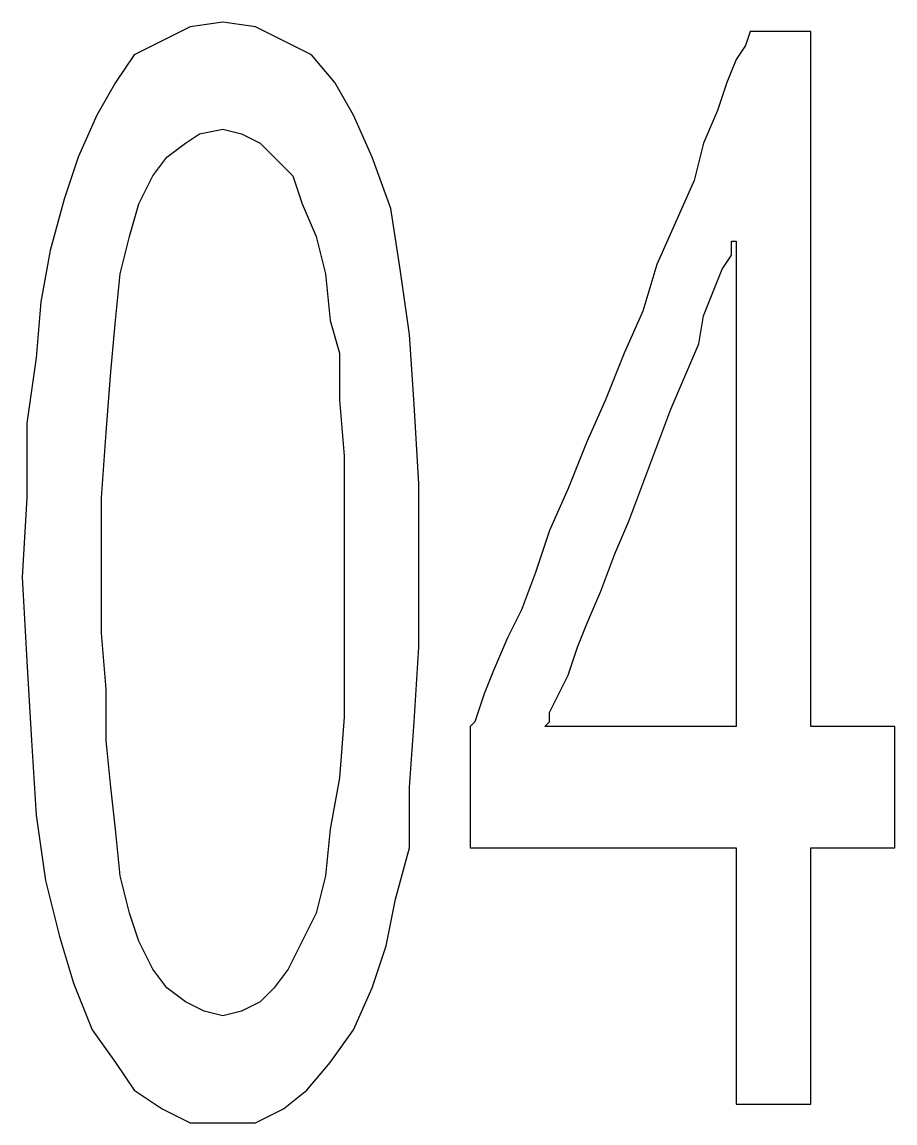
# Model space of a CAD drawing. Header units: centimetres. Extents: x -21.3 to 5.3, y 0.3 to 10.2.
# Drawn here: x -3.944 to -3.469, y 3.786 to 4.386 of the extents above; entities that cross this region are included whole.
import ezdxf

# ---------------------------------------------------------------- set-up
doc = ezdxf.new("R2010")
doc.units = ezdxf.units.CM
doc.header["$MEASUREMENT"] = 0
doc.layers.add('Layer 1', color=7, linetype='Continuous')

msp = doc.modelspace()

# ---------------------------------------------------------------- linework, layer by layer
at = {"layer": 'Layer 1', "color": 1}
for points, knots in [([(-3.83486, 4.38577), (-3.83486, 4.38577), (-3.81708, 4.38323), (-3.81708, 4.38323), (-3.81708, 4.38323), (-3.81708, 4.38323), (-3.80184, 4.37561), (-3.80184, 4.37561), (-3.80184, 4.37561), (-3.80184, 4.37561), (-3.7866, 4.36799), (-3.7866, 4.36799), (-3.7866, 4.36799), (-3.7866, 4.36799), (-3.7739, 4.35275), (-3.7739, 4.35275), (-3.7739, 4.35275), (-3.7739, 4.35275), (-3.76374, 4.33497), (-3.76374, 4.33497), (-3.76374, 4.33497), (-3.76374, 4.33497), (-3.75358, 4.31211), (-3.75358, 4.31211), (-3.75358, 4.31211), (-3.75358, 4.31211), (-3.74342, 4.28417), (-3.74342, 4.28417), (-3.74342, 4.28417), (-3.74342, 4.28417), (-3.73834, 4.25115), (-3.73834, 4.25115), (-3.73834, 4.25115), (-3.73834, 4.25115), (-3.73326, 4.21559), (-3.73326, 4.21559), (-3.73326, 4.21559), (-3.73326, 4.21559), (-3.73072, 4.17749), (-3.73072, 4.17749), (-3.73072, 4.17749), (-3.73072, 4.17749), (-3.72818, 4.13431), (-3.72818, 4.13431), (-3.72818, 4.13431), (-3.72818, 4.13431), (-3.72818, 4.08351), (-3.72818, 4.08351), (-3.72818, 4.08351), (-3.72818, 4.08351), (-3.72818, 4.08351), (-3.72818, 4.08351), (-3.72818, 4.08351), (-3.72818, 4.08351), (-3.72818, 4.04541), (-3.72818, 4.04541), (-3.72818, 4.04541), (-3.72818, 4.04541), (-3.73072, 4.00477), (-3.73072, 4.00477), (-3.73072, 4.00477), (-3.73072, 4.00477), (-3.73326, 3.96921), (-3.73326, 3.96921), (-3.73326, 3.96921), (-3.73326, 3.96921), (-3.73326, 3.93619), (-3.73326, 3.93619), (-3.73326, 3.93619), (-3.73326, 3.93619), (-3.74088, 3.90825), (-3.74088, 3.90825), (-3.74088, 3.90825), (-3.74088, 3.90825), (-3.74596, 3.88285), (-3.74596, 3.88285), (-3.74596, 3.88285), (-3.74596, 3.88285), (-3.75358, 3.85999), (-3.75358, 3.85999), (-3.75358, 3.85999), (-3.75358, 3.85999), (-3.75358, 3.85999), (-3.75358, 3.85999), (-3.75358, 3.85999), (-3.75358, 3.85999), (-3.75358, 3.85999), (-3.75358, 3.85999), (-3.75358, 3.85999), (-3.75358, 3.85999), (-3.76374, 3.83713), (-3.76374, 3.83713), (-3.76374, 3.83713), (-3.76374, 3.83713), (-3.77644, 3.81935), (-3.77644, 3.81935), (-3.77644, 3.81935), (-3.77644, 3.81935), (-3.78914, 3.80411), (-3.78914, 3.80411), (-3.78914, 3.80411), (-3.78914, 3.80411), (-3.80184, 3.79395), (-3.80184, 3.79395), (-3.80184, 3.79395), (-3.80184, 3.79395), (-3.81708, 3.78633), (-3.81708, 3.78633), (-3.81708, 3.78633), (-3.81708, 3.78633), (-3.83486, 3.78633), (-3.83486, 3.78633), (-3.83486, 3.78633), (-3.83486, 3.78633), (-3.83486, 3.78633), (-3.83486, 3.78633), (-3.83486, 3.78633), (-3.83486, 3.78633), (-3.83486, 3.78633), (-3.83486, 3.78633), (-3.83486, 3.78633), (-3.83486, 3.78633), (-3.85264, 3.78633), (-3.85264, 3.78633), (-3.85264, 3.78633), (-3.85264, 3.78633), (-3.86788, 3.79395), (-3.86788, 3.79395), (-3.86788, 3.79395), (-3.86788, 3.79395), (-3.88312, 3.80411), (-3.88312, 3.80411), (-3.88312, 3.80411), (-3.88312, 3.80411), (-3.89328, 3.81935), (-3.89328, 3.81935), (-3.89328, 3.81935), (-3.89328, 3.81935), (-3.90598, 3.83713), (-3.90598, 3.83713), (-3.90598, 3.83713), (-3.90598, 3.83713), (-3.91614, 3.86253), (-3.91614, 3.86253), (-3.91614, 3.86253), (-3.91614, 3.86253), (-3.92376, 3.88793), (-3.92376, 3.88793), (-3.92376, 3.88793), (-3.92376, 3.88793), (-3.93138, 3.91841), (-3.93138, 3.91841), (-3.93138, 3.91841), (-3.93138, 3.91841), (-3.93646, 3.95397), (-3.93646, 3.95397), (-3.93646, 3.95397), (-3.93646, 3.95397), (-3.939, 3.99461), (-3.939, 3.99461), (-3.939, 3.99461), (-3.939, 3.99461), (-3.94154, 4.03779), (-3.94154, 4.03779), (-3.94154, 4.03779), (-3.94154, 4.03779), (-3.94408, 4.08351), (-3.94408, 4.08351), (-3.94408, 4.08351), (-3.94408, 4.08351), (-3.94408, 4.08351), (-3.94408, 4.08351), (-3.94408, 4.08351), (-3.94408, 4.08351), (-3.94154, 4.12669), (-3.94154, 4.12669), (-3.94154, 4.12669), (-3.94154, 4.12669), (-3.94154, 4.16733), (-3.94154, 4.16733), (-3.94154, 4.16733), (-3.94154, 4.16733), (-3.93646, 4.20289), (-3.93646, 4.20289), (-3.93646, 4.20289), (-3.93646, 4.20289), (-3.93392, 4.23337), (-3.93392, 4.23337), (-3.93392, 4.23337), (-3.93392, 4.23337), (-3.92884, 4.26131), (-3.92884, 4.26131), (-3.92884, 4.26131), (-3.92884, 4.26131), (-3.92122, 4.28925), (-3.92122, 4.28925), (-3.92122, 4.28925), (-3.92122, 4.28925), (-3.9136, 4.31211), (-3.9136, 4.31211), (-3.9136, 4.31211), (-3.9136, 4.31211), (-3.9136, 4.31211), (-3.9136, 4.31211), (-3.9136, 4.31211), (-3.9136, 4.31211), (-3.9136, 4.31211), (-3.9136, 4.31211), (-3.9136, 4.31211), (-3.9136, 4.31211), (-3.90344, 4.33497), (-3.90344, 4.33497), (-3.90344, 4.33497), (-3.90344, 4.33497), (-3.89328, 4.35275), (-3.89328, 4.35275), (-3.89328, 4.35275), (-3.89328, 4.35275), (-3.88312, 4.36799), (-3.88312, 4.36799), (-3.88312, 4.36799), (-3.88312, 4.36799), (-3.86788, 4.37561), (-3.86788, 4.37561), (-3.86788, 4.37561), (-3.86788, 4.37561), (-3.85264, 4.38323), (-3.85264, 4.38323), (-3.85264, 4.38323), (-3.85264, 4.38323), (-3.83486, 4.38577), (-3.83486, 4.38577), (-3.83486, 4.38577), (-3.83486, 4.38577), (-3.83486, 4.38577), (-3.83486, 4.38577)], [0, 0, 0, 0, 0.016949, 0.016949, 0.016949, 0.016949, 0.033898, 0.033898, 0.033898, 0.033898, 0.050847, 0.050847, 0.050847, 0.050847, 0.067797, 0.067797, 0.067797, 0.067797, 0.084746, 0.084746, 0.084746, 0.084746, 0.101695, 0.101695, 0.101695, 0.101695, 0.118644, 0.118644, 0.118644, 0.118644, 0.135593, 0.135593, 0.135593, 0.135593, 0.152542, 0.152542, 0.152542, 0.152542, 0.169492, 0.169492, 0.169492, 0.169492, 0.186441, 0.186441, 0.186441, 0.186441, 0.20339, 0.20339, 0.20339, 0.20339, 0.220339, 0.220339, 0.220339, 0.220339, 0.237288, 0.237288, 0.237288, 0.237288, 0.254237, 0.254237, 0.254237, 0.254237, 0.271186, 0.271186, 0.271186, 0.271186, 0.288136, 0.288136, 0.288136, 0.288136, 0.305085, 0.305085, 0.305085, 0.305085, 0.322034, 0.322034, 0.322034, 0.322034, 0.338983, 0.338983, 0.338983, 0.338983, 0.355932, 0.355932, 0.355932, 0.355932, 0.372881, 0.372881, 0.372881, 0.372881, 0.389831, 0.389831, 0.389831, 0.389831, 0.40678, 0.40678, 0.40678, 0.40678, 0.423729, 0.423729, 0.423729, 0.423729, 0.440678, 0.440678, 0.440678, 0.440678, 0.457627, 0.457627, 0.457627, 0.457627, 0.474576, 0.474576, 0.474576, 0.474576, 0.491525, 0.491525, 0.491525, 0.491525, 0.508475, 0.508475, 0.508475, 0.508475, 0.525424, 0.525424, 0.525424, 0.525424, 0.542373, 0.542373, 0.542373, 0.542373, 0.559322, 0.559322, 0.559322, 0.559322, 0.576271, 0.576271, 0.576271, 0.576271, 0.59322, 0.59322, 0.59322, 0.59322, 0.610169, 0.610169, 0.610169, 0.610169, 0.627119, 0.627119, 0.627119, 0.627119, 0.644068, 0.644068, 0.644068, 0.644068, 0.661017, 0.661017, 0.661017, 0.661017, 0.677966, 0.677966, 0.677966, 0.677966, 0.694915, 0.694915, 0.694915, 0.694915, 0.711864, 0.711864, 0.711864, 0.711864, 0.728814, 0.728814, 0.728814, 0.728814, 0.745763, 0.745763, 0.745763, 0.745763, 0.762712, 0.762712, 0.762712, 0.762712, 0.779661, 0.779661, 0.779661, 0.779661, 0.79661, 0.79661, 0.79661, 0.79661, 0.813559, 0.813559, 0.813559, 0.813559, 0.830508, 0.830508, 0.830508, 0.830508, 0.847458, 0.847458, 0.847458, 0.847458, 0.864407, 0.864407, 0.864407, 0.864407, 0.881356, 0.881356, 0.881356, 0.881356, 0.898305, 0.898305, 0.898305, 0.898305, 0.915254, 0.915254, 0.915254, 0.915254, 0.932203, 0.932203, 0.932203, 0.932203, 0.949153, 0.949153, 0.949153, 0.949153, 0.966102, 0.966102, 0.966102, 0.966102, 0.983051, 0.983051, 0.983051, 0.983051, 1, 1, 1, 1]), ([(-3.4691, 3.93619), (-3.4691, 3.93619), (-3.4691, 3.93619), (-3.4691, 3.93619), (-3.4691, 3.93619), (-3.4691, 3.93619), (-3.47418, 3.93619), (-3.47418, 3.93619), (-3.47418, 3.93619), (-3.47418, 3.93619), (-3.4818, 3.93619), (-3.4818, 3.93619), (-3.4818, 3.93619), (-3.4818, 3.93619), (-3.49196, 3.93619), (-3.49196, 3.93619), (-3.49196, 3.93619), (-3.49196, 3.93619), (-3.49958, 3.93619), (-3.49958, 3.93619), (-3.49958, 3.93619), (-3.49958, 3.93619), (-3.5072, 3.93619), (-3.5072, 3.93619), (-3.5072, 3.93619), (-3.5072, 3.93619), (-3.51228, 3.93619), (-3.51228, 3.93619), (-3.51228, 3.93619), (-3.51228, 3.93619), (-3.51482, 3.93619), (-3.51482, 3.93619), (-3.51482, 3.93619), (-3.51482, 3.93619), (-3.51482, 3.93619), (-3.51482, 3.93619), (-3.51482, 3.93619), (-3.51482, 3.93619), (-3.51482, 3.93365), (-3.51482, 3.93365), (-3.51482, 3.93365), (-3.51482, 3.93365), (-3.51482, 3.92857), (-3.51482, 3.92857), (-3.51482, 3.92857), (-3.51482, 3.92857), (-3.51482, 3.91841), (-3.51482, 3.91841), (-3.51482, 3.91841), (-3.51482, 3.91841), (-3.51482, 3.90825), (-3.51482, 3.90825), (-3.51482, 3.90825), (-3.51482, 3.90825), (-3.51482, 3.89555), (-3.51482, 3.89555), (-3.51482, 3.89555), (-3.51482, 3.89555), (-3.51482, 3.88285), (-3.51482, 3.88285), (-3.51482, 3.88285), (-3.51482, 3.88285), (-3.51482, 3.86761), (-3.51482, 3.86761), (-3.51482, 3.86761), (-3.51482, 3.86761), (-3.51482, 3.85237), (-3.51482, 3.85237), (-3.51482, 3.85237), (-3.51482, 3.85237), (-3.51482, 3.83713), (-3.51482, 3.83713), (-3.51482, 3.83713), (-3.51482, 3.83713), (-3.51482, 3.82443), (-3.51482, 3.82443), (-3.51482, 3.82443), (-3.51482, 3.82443), (-3.51482, 3.81173), (-3.51482, 3.81173), (-3.51482, 3.81173), (-3.51482, 3.81173), (-3.51482, 3.80411), (-3.51482, 3.80411), (-3.51482, 3.80411), (-3.51482, 3.80411), (-3.51482, 3.79649), (-3.51482, 3.79649), (-3.51482, 3.79649), (-3.51482, 3.79649), (-3.51482, 3.79649), (-3.51482, 3.79649), (-3.51482, 3.79649), (-3.51482, 3.79649), (-3.51482, 3.79649), (-3.51482, 3.79649), (-3.51482, 3.79649), (-3.51482, 3.79649), (-3.51482, 3.79649), (-3.51482, 3.79649), (-3.51482, 3.79649), (-3.51482, 3.79649), (-3.51736, 3.79649), (-3.51736, 3.79649), (-3.51736, 3.79649), (-3.51736, 3.79649), (-3.52244, 3.79649), (-3.52244, 3.79649), (-3.52244, 3.79649), (-3.52244, 3.79649), (-3.53006, 3.79649), (-3.53006, 3.79649), (-3.53006, 3.79649), (-3.53006, 3.79649), (-3.54022, 3.79649), (-3.54022, 3.79649), (-3.54022, 3.79649), (-3.54022, 3.79649), (-3.54784, 3.79649), (-3.54784, 3.79649), (-3.54784, 3.79649), (-3.54784, 3.79649), (-3.55292, 3.79649), (-3.55292, 3.79649), (-3.55292, 3.79649), (-3.55292, 3.79649), (-3.55546, 3.79649), (-3.55546, 3.79649), (-3.55546, 3.79649), (-3.55546, 3.79649), (-3.55546, 3.79649), (-3.55546, 3.79649), (-3.55546, 3.79649), (-3.55546, 3.79649), (-3.55546, 3.79649), (-3.55546, 3.79649), (-3.55546, 3.79649), (-3.55546, 3.79649), (-3.55546, 3.79649), (-3.55546, 3.79649), (-3.55546, 3.79649), (-3.55546, 3.79649), (-3.55546, 3.80411), (-3.55546, 3.80411), (-3.55546, 3.80411), (-3.55546, 3.80411), (-3.55546, 3.81173), (-3.55546, 3.81173), (-3.55546, 3.81173), (-3.55546, 3.81173), (-3.55546, 3.82443), (-3.55546, 3.82443), (-3.55546, 3.82443), (-3.55546, 3.82443), (-3.55546, 3.83713), (-3.55546, 3.83713), (-3.55546, 3.83713), (-3.55546, 3.83713), (-3.55546, 3.85237), (-3.55546, 3.85237), (-3.55546, 3.85237), (-3.55546, 3.85237), (-3.55546, 3.86761), (-3.55546, 3.86761), (-3.55546, 3.86761), (-3.55546, 3.86761), (-3.55546, 3.88285), (-3.55546, 3.88285), (-3.55546, 3.88285), (-3.55546, 3.88285), (-3.55546, 3.89555), (-3.55546, 3.89555), (-3.55546, 3.89555), (-3.55546, 3.89555), (-3.55546, 3.90825), (-3.55546, 3.90825), (-3.55546, 3.90825), (-3.55546, 3.90825), (-3.55546, 3.91841), (-3.55546, 3.91841), (-3.55546, 3.91841), (-3.55546, 3.91841), (-3.55546, 3.92857), (-3.55546, 3.92857), (-3.55546, 3.92857), (-3.55546, 3.92857), (-3.55546, 3.93365), (-3.55546, 3.93365), (-3.55546, 3.93365), (-3.55546, 3.93365), (-3.55546, 3.93619), (-3.55546, 3.93619), (-3.55546, 3.93619), (-3.55546, 3.93619), (-3.55546, 3.93619), (-3.55546, 3.93619), (-3.55546, 3.93619), (-3.55546, 3.93619), (-3.55546, 3.93619), (-3.55546, 3.93619), (-3.55546, 3.93619), (-3.55546, 3.93619), (-3.558, 3.93619), (-3.558, 3.93619), (-3.558, 3.93619), (-3.558, 3.93619), (-3.56308, 3.93619), (-3.56308, 3.93619), (-3.56308, 3.93619), (-3.56308, 3.93619), (-3.57324, 3.93619), (-3.57324, 3.93619), (-3.57324, 3.93619), (-3.57324, 3.93619), (-3.58086, 3.93619), (-3.58086, 3.93619), (-3.58086, 3.93619), (-3.58086, 3.93619), (-3.5961, 3.93619), (-3.5961, 3.93619), (-3.5961, 3.93619), (-3.5961, 3.93619), (-3.61134, 3.93619), (-3.61134, 3.93619), (-3.61134, 3.93619), (-3.61134, 3.93619), (-3.62658, 3.93619), (-3.62658, 3.93619), (-3.62658, 3.93619), (-3.62658, 3.93619), (-3.64182, 3.93619), (-3.64182, 3.93619), (-3.64182, 3.93619), (-3.64182, 3.93619), (-3.65706, 3.93619), (-3.65706, 3.93619), (-3.65706, 3.93619), (-3.65706, 3.93619), (-3.66976, 3.93619), (-3.66976, 3.93619), (-3.66976, 3.93619), (-3.66976, 3.93619), (-3.68246, 3.93619), (-3.68246, 3.93619), (-3.68246, 3.93619), (-3.68246, 3.93619), (-3.69008, 3.93619), (-3.69008, 3.93619), (-3.69008, 3.93619), (-3.69008, 3.93619), (-3.6977, 3.93619), (-3.6977, 3.93619), (-3.6977, 3.93619), (-3.6977, 3.93619), (-3.70024, 3.93619), (-3.70024, 3.93619), (-3.70024, 3.93619), (-3.70024, 3.93619), (-3.70024, 3.93619), (-3.70024, 3.93619), (-3.70024, 3.93619), (-3.70024, 3.93619), (-3.70024, 3.93619), (-3.70024, 3.93619), (-3.70024, 3.93619), (-3.70024, 3.93619), (-3.70024, 3.93873), (-3.70024, 3.93873), (-3.70024, 3.93873), (-3.70024, 3.93873), (-3.70024, 3.94381), (-3.70024, 3.94381), (-3.70024, 3.94381), (-3.70024, 3.94381), (-3.70024, 3.95397), (-3.70024, 3.95397), (-3.70024, 3.95397), (-3.70024, 3.95397), (-3.70024, 3.96413), (-3.70024, 3.96413), (-3.70024, 3.96413), (-3.70024, 3.96413), (-3.70024, 3.97429), (-3.70024, 3.97429), (-3.70024, 3.97429), (-3.70024, 3.97429), (-3.70024, 3.98445), (-3.70024, 3.98445), (-3.70024, 3.98445), (-3.70024, 3.98445), (-3.70024, 3.99461), (-3.70024, 3.99461), (-3.70024, 3.99461), (-3.70024, 3.99461), (-3.70024, 3.99969), (-3.70024, 3.99969), (-3.70024, 3.99969), (-3.70024, 3.99969), (-3.70024, 4.00223), (-3.70024, 4.00223), (-3.70024, 4.00223), (-3.70024, 4.00223), (-3.70024, 4.00223), (-3.70024, 4.00223), (-3.70024, 4.00223), (-3.70024, 4.00223), (-3.6977, 4.00477), (-3.6977, 4.00477), (-3.6977, 4.00477), (-3.6977, 4.00477), (-3.69516, 4.01239), (-3.69516, 4.01239), (-3.69516, 4.01239), (-3.69516, 4.01239), (-3.69262, 4.02001), (-3.69262, 4.02001), (-3.69262, 4.02001), (-3.69262, 4.02001), (-3.68754, 4.03271), (-3.68754, 4.03271), (-3.68754, 4.03271), (-3.68754, 4.03271), (-3.67992, 4.05049), (-3.67992, 4.05049), (-3.67992, 4.05049), (-3.67992, 4.05049), (-3.6723, 4.06573), (-3.6723, 4.06573), (-3.6723, 4.06573), (-3.6723, 4.06573), (-3.66468, 4.08605), (-3.66468, 4.08605), (-3.66468, 4.08605), (-3.66468, 4.08605), (-3.65706, 4.10891), (-3.65706, 4.10891), (-3.65706, 4.10891), (-3.65706, 4.10891), (-3.6469, 4.13177), (-3.6469, 4.13177), (-3.6469, 4.13177), (-3.6469, 4.13177), (-3.63674, 4.15717), (-3.63674, 4.15717), (-3.63674, 4.15717), (-3.63674, 4.15717), (-3.62658, 4.18003), (-3.62658, 4.18003), (-3.62658, 4.18003), (-3.62658, 4.18003), (-3.61642, 4.20543), (-3.61642, 4.20543), (-3.61642, 4.20543), (-3.61642, 4.20543), (-3.60626, 4.22829), (-3.60626, 4.22829), (-3.60626, 4.22829), (-3.60626, 4.22829), (-3.59864, 4.25369), (-3.59864, 4.25369), (-3.59864, 4.25369), (-3.59864, 4.25369), (-3.58848, 4.27655), (-3.58848, 4.27655), (-3.58848, 4.27655), (-3.58848, 4.27655), (-3.57832, 4.29941), (-3.57832, 4.29941), (-3.57832, 4.29941), (-3.57832, 4.29941), (-3.57324, 4.31973), (-3.57324, 4.31973), (-3.57324, 4.31973), (-3.57324, 4.31973), (-3.56562, 4.33751), (-3.56562, 4.33751), (-3.56562, 4.33751), (-3.56562, 4.33751), (-3.56054, 4.35275), (-3.56054, 4.35275), (-3.56054, 4.35275), (-3.56054, 4.35275), (-3.55546, 4.36545), (-3.55546, 4.36545), (-3.55546, 4.36545), (-3.55546, 4.36545), (-3.55038, 4.37307), (-3.55038, 4.37307), (-3.55038, 4.37307), (-3.55038, 4.37307), (-3.54784, 4.38069), (-3.54784, 4.38069), (-3.54784, 4.38069), (-3.54784, 4.38069), (-3.54784, 4.38069), (-3.54784, 4.38069), (-3.54784, 4.38069), (-3.54784, 4.38069), (-3.54784, 4.38069), (-3.54784, 4.38069), (-3.54784, 4.38069), (-3.54784, 4.38069), (-3.54784, 4.38069), (-3.54784, 4.38069), (-3.54784, 4.38069), (-3.54784, 4.38069), (-3.5453, 4.38069), (-3.5453, 4.38069), (-3.5453, 4.38069), (-3.5453, 4.38069), (-3.54022, 4.38069), (-3.54022, 4.38069), (-3.54022, 4.38069), (-3.54022, 4.38069), (-3.53514, 4.38069), (-3.53514, 4.38069), (-3.53514, 4.38069), (-3.53514, 4.38069), (-3.52752, 4.38069), (-3.52752, 4.38069), (-3.52752, 4.38069), (-3.52752, 4.38069), (-3.5199, 4.38069), (-3.5199, 4.38069), (-3.5199, 4.38069), (-3.5199, 4.38069), (-3.51482, 4.38069), (-3.51482, 4.38069), (-3.51482, 4.38069), (-3.51482, 4.38069), (-3.51482, 4.38069), (-3.51482, 4.38069), (-3.51482, 4.38069), (-3.51482, 4.38069), (-3.51482, 4.38069), (-3.51482, 4.38069), (-3.51482, 4.38069), (-3.51482, 4.38069), (-3.51482, 4.38069), (-3.51482, 4.38069), (-3.51482, 4.38069), (-3.51482, 4.38069), (-3.51482, 4.38069), (-3.51482, 4.38069), (-3.51482, 4.38069), (-3.51482, 4.38069), (-3.51482, 4.37307), (-3.51482, 4.37307), (-3.51482, 4.37307), (-3.51482, 4.37307), (-3.51482, 4.36545), (-3.51482, 4.36545), (-3.51482, 4.36545), (-3.51482, 4.36545), (-3.51482, 4.35275), (-3.51482, 4.35275), (-3.51482, 4.35275), (-3.51482, 4.35275), (-3.51482, 4.33751), (-3.51482, 4.33751), (-3.51482, 4.33751), (-3.51482, 4.33751), (-3.51482, 4.31973), (-3.51482, 4.31973), (-3.51482, 4.31973), (-3.51482, 4.31973), (-3.51482, 4.29941), (-3.51482, 4.29941), (-3.51482, 4.29941), (-3.51482, 4.29941), (-3.51482, 4.27655), (-3.51482, 4.27655), (-3.51482, 4.27655), (-3.51482, 4.27655), (-3.51482, 4.25369), (-3.51482, 4.25369), (-3.51482, 4.25369), (-3.51482, 4.25369), (-3.51482, 4.22829), (-3.51482, 4.22829), (-3.51482, 4.22829), (-3.51482, 4.22829), (-3.51482, 4.20543), (-3.51482, 4.20543), (-3.51482, 4.20543), (-3.51482, 4.20543), (-3.51482, 4.18003), (-3.51482, 4.18003), (-3.51482, 4.18003), (-3.51482, 4.18003), (-3.51482, 4.15717), (-3.51482, 4.15717), (-3.51482, 4.15717), (-3.51482, 4.15717), (-3.51482, 4.13177), (-3.51482, 4.13177), (-3.51482, 4.13177), (-3.51482, 4.13177), (-3.51482, 4.10891), (-3.51482, 4.10891), (-3.51482, 4.10891), (-3.51482, 4.10891), (-3.51482, 4.08605), (-3.51482, 4.08605), (-3.51482, 4.08605), (-3.51482, 4.08605), (-3.51482, 4.06573), (-3.51482, 4.06573), (-3.51482, 4.06573), (-3.51482, 4.06573), (-3.51482, 4.05049), (-3.51482, 4.05049), (-3.51482, 4.05049), (-3.51482, 4.05049), (-3.51482, 4.03271), (-3.51482, 4.03271), (-3.51482, 4.03271), (-3.51482, 4.03271), (-3.51482, 4.02001), (-3.51482, 4.02001), (-3.51482, 4.02001), (-3.51482, 4.02001), (-3.51482, 4.01239), (-3.51482, 4.01239), (-3.51482, 4.01239), (-3.51482, 4.01239), (-3.51482, 4.00477), (-3.51482, 4.00477), (-3.51482, 4.00477), (-3.51482, 4.00477), (-3.51482, 4.00223), (-3.51482, 4.00223), (-3.51482, 4.00223), (-3.51482, 4.00223), (-3.51482, 4.00223), (-3.51482, 4.00223), (-3.51482, 4.00223), (-3.51482, 4.00223), (-3.51482, 4.00223), (-3.51482, 4.00223), (-3.51482, 4.00223), (-3.51482, 4.00223), (-3.51228, 4.00223), (-3.51228, 4.00223), (-3.51228, 4.00223), (-3.51228, 4.00223), (-3.5072, 4.00223), (-3.5072, 4.00223), (-3.5072, 4.00223), (-3.5072, 4.00223), (-3.49958, 4.00223), (-3.49958, 4.00223), (-3.49958, 4.00223), (-3.49958, 4.00223), (-3.49196, 4.00223), (-3.49196, 4.00223), (-3.49196, 4.00223), (-3.49196, 4.00223), (-3.4818, 4.00223), (-3.4818, 4.00223), (-3.4818, 4.00223), (-3.4818, 4.00223), (-3.47418, 4.00223), (-3.47418, 4.00223), (-3.47418, 4.00223), (-3.47418, 4.00223), (-3.4691, 4.00223), (-3.4691, 4.00223), (-3.4691, 4.00223), (-3.4691, 4.00223), (-3.4691, 4.00223), (-3.4691, 4.00223), (-3.4691, 4.00223), (-3.4691, 4.00223), (-3.4691, 4.00223), (-3.4691, 4.00223), (-3.4691, 4.00223), (-3.4691, 4.00223), (-3.4691, 3.99969), (-3.4691, 3.99969), (-3.4691, 3.99969), (-3.4691, 3.99969), (-3.4691, 3.99461), (-3.4691, 3.99461), (-3.4691, 3.99461), (-3.4691, 3.99461), (-3.4691, 3.98445), (-3.4691, 3.98445), (-3.4691, 3.98445), (-3.4691, 3.98445), (-3.4691, 3.97429), (-3.4691, 3.97429), (-3.4691, 3.97429), (-3.4691, 3.97429), (-3.4691, 3.96413), (-3.4691, 3.96413), (-3.4691, 3.96413), (-3.4691, 3.96413), (-3.4691, 3.95397), (-3.4691, 3.95397), (-3.4691, 3.95397), (-3.4691, 3.95397), (-3.4691, 3.94381), (-3.4691, 3.94381), (-3.4691, 3.94381), (-3.4691, 3.94381), (-3.4691, 3.93873), (-3.4691, 3.93873), (-3.4691, 3.93873), (-3.4691, 3.93873), (-3.4691, 3.93619), (-3.4691, 3.93619)], [0, 0, 0, 0, 0.006536, 0.006536, 0.006536, 0.006536, 0.013072, 0.013072, 0.013072, 0.013072, 0.019608, 0.019608, 0.019608, 0.019608, 0.026144, 0.026144, 0.026144, 0.026144, 0.03268, 0.03268, 0.03268, 0.03268, 0.039216, 0.039216, 0.039216, 0.039216, 0.045752, 0.045752, 0.045752, 0.045752, 0.052288, 0.052288, 0.052288, 0.052288, 0.058824, 0.058824, 0.058824, 0.058824, 0.065359, 0.065359, 0.065359, 0.065359, 0.071895, 0.071895, 0.071895, 0.071895, 0.078431, 0.078431, 0.078431, 0.078431, 0.084967, 0.084967, 0.084967, 0.084967, 0.091503, 0.091503, 0.091503, 0.091503, 0.098039, 0.098039, 0.098039, 0.098039, 0.104575, 0.104575, 0.104575, 0.104575, 0.111111, 0.111111, 0.111111, 0.111111, 0.117647, 0.117647, 0.117647, 0.117647, 0.124183, 0.124183, 0.124183, 0.124183, 0.130719, 0.130719, 0.130719, 0.130719, 0.137255, 0.137255, 0.137255, 0.137255, 0.143791, 0.143791, 0.143791, 0.143791, 0.150327, 0.150327, 0.150327, 0.150327, 0.156863, 0.156863, 0.156863, 0.156863, 0.163399, 0.163399, 0.163399, 0.163399, 0.169935, 0.169935, 0.169935, 0.169935, 0.176471, 0.176471, 0.176471, 0.176471, 0.183007, 0.183007, 0.183007, 0.183007, 0.189542, 0.189542, 0.189542, 0.189542, 0.196078, 0.196078, 0.196078, 0.196078, 0.202614, 0.202614, 0.202614, 0.202614, 0.20915, 0.20915, 0.20915, 0.20915, 0.215686, 0.215686, 0.215686, 0.215686, 0.222222, 0.222222, 0.222222, 0.222222, 0.228758, 0.228758, 0.228758, 0.228758, 0.235294, 0.235294, 0.235294, 0.235294, 0.24183, 0.24183, 0.24183, 0.24183, 0.248366, 0.248366, 0.248366, 0.248366, 0.254902, 0.254902, 0.254902, 0.254902, 0.261438, 0.261438, 0.261438, 0.261438, 0.267974, 0.267974, 0.267974, 0.267974, 0.27451, 0.27451, 0.27451, 0.27451, 0.281046, 0.281046, 0.281046, 0.281046, 0.287582, 0.287582, 0.287582, 0.287582, 0.294118, 0.294118, 0.294118, 0.294118, 0.300654, 0.300654, 0.300654, 0.300654, 0.30719, 0.30719, 0.30719, 0.30719, 0.313725, 0.313725, 0.313725, 0.313725, 0.320261, 0.320261, 0.320261, 0.320261, 0.326797, 0.326797, 0.326797, 0.326797, 0.333333, 0.333333, 0.333333, 0.333333, 0.339869, 0.339869, 0.339869, 0.339869, 0.346405, 0.346405, 0.346405, 0.346405, 0.352941, 0.352941, 0.352941, 0.352941, 0.359477, 0.359477, 0.359477, 0.359477, 0.366013, 0.366013, 0.366013, 0.366013, 0.372549, 0.372549, 0.372549, 0.372549, 0.379085, 0.379085, 0.379085, 0.379085, 0.385621, 0.385621, 0.385621, 0.385621, 0.392157, 0.392157, 0.392157, 0.392157, 0.398693, 0.398693, 0.398693, 0.398693, 0.405229, 0.405229, 0.405229, 0.405229, 0.411765, 0.411765, 0.411765, 0.411765, 0.418301, 0.418301, 0.418301, 0.418301, 0.424837, 0.424837, 0.424837, 0.424837, 0.431373, 0.431373, 0.431373, 0.431373, 0.437908, 0.437908, 0.437908, 0.437908, 0.444444, 0.444444, 0.444444, 0.444444, 0.45098, 0.45098, 0.45098, 0.45098, 0.457516, 0.457516, 0.457516, 0.457516, 0.464052, 0.464052, 0.464052, 0.464052, 0.470588, 0.470588, 0.470588, 0.470588, 0.477124, 0.477124, 0.477124, 0.477124, 0.48366, 0.48366, 0.48366, 0.48366, 0.490196, 0.490196, 0.490196, 0.490196, 0.496732, 0.496732, 0.496732, 0.496732, 0.503268, 0.503268, 0.503268, 0.503268, 0.509804, 0.509804, 0.509804, 0.509804, 0.51634, 0.51634, 0.51634, 0.51634, 0.522876, 0.522876, 0.522876, 0.522876, 0.529412, 0.529412, 0.529412, 0.529412, 0.535948, 0.535948, 0.535948, 0.535948, 0.542484, 0.542484, 0.542484, 0.542484, 0.54902, 0.54902, 0.54902, 0.54902, 0.555556, 0.555556, 0.555556, 0.555556, 0.562092, 0.562092, 0.562092, 0.562092, 0.568627, 0.568627, 0.568627, 0.568627, 0.575163, 0.575163, 0.575163, 0.575163, 0.581699, 0.581699, 0.581699, 0.581699, 0.588235, 0.588235, 0.588235, 0.588235, 0.594771, 0.594771, 0.594771, 0.594771, 0.601307, 0.601307, 0.601307, 0.601307, 0.607843, 0.607843, 0.607843, 0.607843, 0.614379, 0.614379, 0.614379, 0.614379, 0.620915, 0.620915, 0.620915, 0.620915, 0.627451, 0.627451, 0.627451, 0.627451, 0.633987, 0.633987, 0.633987, 0.633987, 0.640523, 0.640523, 0.640523, 0.640523, 0.647059, 0.647059, 0.647059, 0.647059, 0.653595, 0.653595, 0.653595, 0.653595, 0.660131, 0.660131, 0.660131, 0.660131, 0.666667, 0.666667, 0.666667, 0.666667, 0.673203, 0.673203, 0.673203, 0.673203, 0.679739, 0.679739, 0.679739, 0.679739, 0.686275, 0.686275, 0.686275, 0.686275, 0.69281, 0.69281, 0.69281, 0.69281, 0.699346, 0.699346, 0.699346, 0.699346, 0.705882, 0.705882, 0.705882, 0.705882, 0.712418, 0.712418, 0.712418, 0.712418, 0.718954, 0.718954, 0.718954, 0.718954, 0.72549, 0.72549, 0.72549, 0.72549, 0.732026, 0.732026, 0.732026, 0.732026, 0.738562, 0.738562, 0.738562, 0.738562, 0.745098, 0.745098, 0.745098, 0.745098, 0.751634, 0.751634, 0.751634, 0.751634, 0.75817, 0.75817, 0.75817, 0.75817, 0.764706, 0.764706, 0.764706, 0.764706, 0.771242, 0.771242, 0.771242, 0.771242, 0.777778, 0.777778, 0.777778, 0.777778, 0.784314, 0.784314, 0.784314, 0.784314, 0.79085, 0.79085, 0.79085, 0.79085, 0.797386, 0.797386, 0.797386, 0.797386, 0.803922, 0.803922, 0.803922, 0.803922, 0.810458, 0.810458, 0.810458, 0.810458, 0.816993, 0.816993, 0.816993, 0.816993, 0.823529, 0.823529, 0.823529, 0.823529, 0.830065, 0.830065, 0.830065, 0.830065, 0.836601, 0.836601, 0.836601, 0.836601, 0.843137, 0.843137, 0.843137, 0.843137, 0.849673, 0.849673, 0.849673, 0.849673, 0.856209, 0.856209, 0.856209, 0.856209, 0.862745, 0.862745, 0.862745, 0.862745, 0.869281, 0.869281, 0.869281, 0.869281, 0.875817, 0.875817, 0.875817, 0.875817, 0.882353, 0.882353, 0.882353, 0.882353, 0.888889, 0.888889, 0.888889, 0.888889, 0.895425, 0.895425, 0.895425, 0.895425, 0.901961, 0.901961, 0.901961, 0.901961, 0.908497, 0.908497, 0.908497, 0.908497, 0.915033, 0.915033, 0.915033, 0.915033, 0.921569, 0.921569, 0.921569, 0.921569, 0.928105, 0.928105, 0.928105, 0.928105, 0.934641, 0.934641, 0.934641, 0.934641, 0.941176, 0.941176, 0.941176, 0.941176, 0.947712, 0.947712, 0.947712, 0.947712, 0.954248, 0.954248, 0.954248, 0.954248, 0.960784, 0.960784, 0.960784, 0.960784, 0.96732, 0.96732, 0.96732, 0.96732, 0.973856, 0.973856, 0.973856, 0.973856, 0.980392, 0.980392, 0.980392, 0.980392, 0.986928, 0.986928, 0.986928, 0.986928, 0.993464, 0.993464, 0.993464, 0.993464, 1, 1, 1, 1]), ([(-3.83486, 3.84475), (-3.83486, 3.84475), (-3.8247, 3.84729), (-3.8247, 3.84729), (-3.8247, 3.84729), (-3.8247, 3.84729), (-3.81454, 3.85237), (-3.81454, 3.85237), (-3.81454, 3.85237), (-3.81454, 3.85237), (-3.80692, 3.85999), (-3.80692, 3.85999), (-3.80692, 3.85999), (-3.80692, 3.85999), (-3.7993, 3.87015), (-3.7993, 3.87015), (-3.7993, 3.87015), (-3.7993, 3.87015), (-3.79168, 3.88539), (-3.79168, 3.88539), (-3.79168, 3.88539), (-3.79168, 3.88539), (-3.78406, 3.90063), (-3.78406, 3.90063), (-3.78406, 3.90063), (-3.78406, 3.90063), (-3.78406, 3.90063), (-3.78406, 3.90063), (-3.78406, 3.90063), (-3.78406, 3.90063), (-3.78406, 3.90063), (-3.78406, 3.90063), (-3.78406, 3.90063), (-3.78406, 3.90063), (-3.77898, 3.92095), (-3.77898, 3.92095), (-3.77898, 3.92095), (-3.77898, 3.92095), (-3.77644, 3.94635), (-3.77644, 3.94635), (-3.77644, 3.94635), (-3.77644, 3.94635), (-3.77136, 3.97429), (-3.77136, 3.97429), (-3.77136, 3.97429), (-3.77136, 3.97429), (-3.76882, 4.00731), (-3.76882, 4.00731), (-3.76882, 4.00731), (-3.76882, 4.00731), (-3.76882, 4.04541), (-3.76882, 4.04541), (-3.76882, 4.04541), (-3.76882, 4.04541), (-3.76882, 4.08351), (-3.76882, 4.08351), (-3.76882, 4.08351), (-3.76882, 4.08351), (-3.76882, 4.08351), (-3.76882, 4.08351), (-3.76882, 4.08351), (-3.76882, 4.08351), (-3.76882, 4.08351), (-3.76882, 4.08351), (-3.76882, 4.08351), (-3.76882, 4.08351), (-3.76882, 4.11907), (-3.76882, 4.11907), (-3.76882, 4.11907), (-3.76882, 4.11907), (-3.76882, 4.14955), (-3.76882, 4.14955), (-3.76882, 4.14955), (-3.76882, 4.14955), (-3.77136, 4.18003), (-3.77136, 4.18003), (-3.77136, 4.18003), (-3.77136, 4.18003), (-3.77136, 4.20543), (-3.77136, 4.20543), (-3.77136, 4.20543), (-3.77136, 4.20543), (-3.77644, 4.22321), (-3.77644, 4.22321), (-3.77644, 4.22321), (-3.77644, 4.22321), (-3.77644, 4.22321), (-3.77644, 4.22321), (-3.77644, 4.22321), (-3.77644, 4.22321), (-3.77898, 4.24861), (-3.77898, 4.24861), (-3.77898, 4.24861), (-3.77898, 4.24861), (-3.78406, 4.26893), (-3.78406, 4.26893), (-3.78406, 4.26893), (-3.78406, 4.26893), (-3.79168, 4.28671), (-3.79168, 4.28671), (-3.79168, 4.28671), (-3.79168, 4.28671), (-3.79676, 4.30195), (-3.79676, 4.30195), (-3.79676, 4.30195), (-3.79676, 4.30195), (-3.79676, 4.30195), (-3.79676, 4.30195), (-3.79676, 4.30195), (-3.79676, 4.30195), (-3.80692, 4.31211), (-3.80692, 4.31211), (-3.80692, 4.31211), (-3.80692, 4.31211), (-3.81454, 4.31973), (-3.81454, 4.31973), (-3.81454, 4.31973), (-3.81454, 4.31973), (-3.8247, 4.32481), (-3.8247, 4.32481), (-3.8247, 4.32481), (-3.8247, 4.32481), (-3.83486, 4.32735), (-3.83486, 4.32735), (-3.83486, 4.32735), (-3.83486, 4.32735), (-3.83486, 4.32735), (-3.83486, 4.32735), (-3.83486, 4.32735), (-3.83486, 4.32735), (-3.84756, 4.32481), (-3.84756, 4.32481), (-3.84756, 4.32481), (-3.84756, 4.32481), (-3.85518, 4.31973), (-3.85518, 4.31973), (-3.85518, 4.31973), (-3.85518, 4.31973), (-3.86534, 4.31211), (-3.86534, 4.31211), (-3.86534, 4.31211), (-3.86534, 4.31211), (-3.87296, 4.30195), (-3.87296, 4.30195), (-3.87296, 4.30195), (-3.87296, 4.30195), (-3.88058, 4.28671), (-3.88058, 4.28671), (-3.88058, 4.28671), (-3.88058, 4.28671), (-3.88566, 4.26893), (-3.88566, 4.26893), (-3.88566, 4.26893), (-3.88566, 4.26893), (-3.88566, 4.26893), (-3.88566, 4.26893), (-3.88566, 4.26893), (-3.88566, 4.26893), (-3.88566, 4.26893), (-3.88566, 4.26893), (-3.88566, 4.26893), (-3.88566, 4.26893), (-3.89074, 4.24861), (-3.89074, 4.24861), (-3.89074, 4.24861), (-3.89074, 4.24861), (-3.89328, 4.22321), (-3.89328, 4.22321), (-3.89328, 4.22321), (-3.89328, 4.22321), (-3.89582, 4.19527), (-3.89582, 4.19527), (-3.89582, 4.19527), (-3.89582, 4.19527), (-3.89836, 4.16225), (-3.89836, 4.16225), (-3.89836, 4.16225), (-3.89836, 4.16225), (-3.9009, 4.12669), (-3.9009, 4.12669), (-3.9009, 4.12669), (-3.9009, 4.12669), (-3.9009, 4.08351), (-3.9009, 4.08351), (-3.9009, 4.08351), (-3.9009, 4.08351), (-3.9009, 4.08351), (-3.9009, 4.08351), (-3.9009, 4.08351), (-3.9009, 4.08351), (-3.9009, 4.08351), (-3.9009, 4.08351), (-3.9009, 4.08351), (-3.9009, 4.08351), (-3.9009, 4.05303), (-3.9009, 4.05303), (-3.9009, 4.05303), (-3.9009, 4.05303), (-3.89836, 4.02255), (-3.89836, 4.02255), (-3.89836, 4.02255), (-3.89836, 4.02255), (-3.89836, 3.99461), (-3.89836, 3.99461), (-3.89836, 3.99461), (-3.89836, 3.99461), (-3.89582, 3.96921), (-3.89582, 3.96921), (-3.89582, 3.96921), (-3.89582, 3.96921), (-3.89328, 3.94635), (-3.89328, 3.94635), (-3.89328, 3.94635), (-3.89328, 3.94635), (-3.89328, 3.94635), (-3.89328, 3.94635), (-3.89328, 3.94635), (-3.89328, 3.94635), (-3.89074, 3.92095), (-3.89074, 3.92095), (-3.89074, 3.92095), (-3.89074, 3.92095), (-3.88566, 3.90063), (-3.88566, 3.90063), (-3.88566, 3.90063), (-3.88566, 3.90063), (-3.88058, 3.88539), (-3.88058, 3.88539), (-3.88058, 3.88539), (-3.88058, 3.88539), (-3.87296, 3.87015), (-3.87296, 3.87015), (-3.87296, 3.87015), (-3.87296, 3.87015), (-3.87296, 3.87015), (-3.87296, 3.87015), (-3.87296, 3.87015), (-3.87296, 3.87015), (-3.86534, 3.85999), (-3.86534, 3.85999), (-3.86534, 3.85999), (-3.86534, 3.85999), (-3.85518, 3.85237), (-3.85518, 3.85237), (-3.85518, 3.85237), (-3.85518, 3.85237), (-3.84502, 3.84729), (-3.84502, 3.84729), (-3.84502, 3.84729), (-3.84502, 3.84729), (-3.83486, 3.84475), (-3.83486, 3.84475)], [0, 0, 0, 0, 0.015873, 0.015873, 0.015873, 0.015873, 0.031746, 0.031746, 0.031746, 0.031746, 0.047619, 0.047619, 0.047619, 0.047619, 0.063492, 0.063492, 0.063492, 0.063492, 0.079365, 0.079365, 0.079365, 0.079365, 0.095238, 0.095238, 0.095238, 0.095238, 0.111111, 0.111111, 0.111111, 0.111111, 0.126984, 0.126984, 0.126984, 0.126984, 0.142857, 0.142857, 0.142857, 0.142857, 0.15873, 0.15873, 0.15873, 0.15873, 0.174603, 0.174603, 0.174603, 0.174603, 0.190476, 0.190476, 0.190476, 0.190476, 0.206349, 0.206349, 0.206349, 0.206349, 0.222222, 0.222222, 0.222222, 0.222222, 0.238095, 0.238095, 0.238095, 0.238095, 0.253968, 0.253968, 0.253968, 0.253968, 0.269841, 0.269841, 0.269841, 0.269841, 0.285714, 0.285714, 0.285714, 0.285714, 0.301587, 0.301587, 0.301587, 0.301587, 0.31746, 0.31746, 0.31746, 0.31746, 0.333333, 0.333333, 0.333333, 0.333333, 0.349206, 0.349206, 0.349206, 0.349206, 0.365079, 0.365079, 0.365079, 0.365079, 0.380952, 0.380952, 0.380952, 0.380952, 0.396825, 0.396825, 0.396825, 0.396825, 0.412698, 0.412698, 0.412698, 0.412698, 0.428571, 0.428571, 0.428571, 0.428571, 0.444444, 0.444444, 0.444444, 0.444444, 0.460317, 0.460317, 0.460317, 0.460317, 0.47619, 0.47619, 0.47619, 0.47619, 0.492063, 0.492063, 0.492063, 0.492063, 0.507937, 0.507937, 0.507937, 0.507937, 0.52381, 0.52381, 0.52381, 0.52381, 0.539683, 0.539683, 0.539683, 0.539683, 0.555556, 0.555556, 0.555556, 0.555556, 0.571429, 0.571429, 0.571429, 0.571429, 0.587302, 0.587302, 0.587302, 0.587302, 0.603175, 0.603175, 0.603175, 0.603175, 0.619048, 0.619048, 0.619048, 0.619048, 0.634921, 0.634921, 0.634921, 0.634921, 0.650794, 0.650794, 0.650794, 0.650794, 0.666667, 0.666667, 0.666667, 0.666667, 0.68254, 0.68254, 0.68254, 0.68254, 0.698413, 0.698413, 0.698413, 0.698413, 0.714286, 0.714286, 0.714286, 0.714286, 0.730159, 0.730159, 0.730159, 0.730159, 0.746032, 0.746032, 0.746032, 0.746032, 0.761905, 0.761905, 0.761905, 0.761905, 0.777778, 0.777778, 0.777778, 0.777778, 0.793651, 0.793651, 0.793651, 0.793651, 0.809524, 0.809524, 0.809524, 0.809524, 0.825397, 0.825397, 0.825397, 0.825397, 0.84127, 0.84127, 0.84127, 0.84127, 0.857143, 0.857143, 0.857143, 0.857143, 0.873016, 0.873016, 0.873016, 0.873016, 0.888889, 0.888889, 0.888889, 0.888889, 0.904762, 0.904762, 0.904762, 0.904762, 0.920635, 0.920635, 0.920635, 0.920635, 0.936508, 0.936508, 0.936508, 0.936508, 0.952381, 0.952381, 0.952381, 0.952381, 0.968254, 0.968254, 0.968254, 0.968254, 0.984127, 0.984127, 0.984127, 0.984127, 1, 1, 1, 1]), ([(-3.55546, 4.00223), (-3.55546, 4.00223), (-3.55546, 4.00477), (-3.55546, 4.00477), (-3.55546, 4.00477), (-3.55546, 4.00477), (-3.55546, 4.01239), (-3.55546, 4.01239), (-3.55546, 4.01239), (-3.55546, 4.01239), (-3.55546, 4.02001), (-3.55546, 4.02001), (-3.55546, 4.02001), (-3.55546, 4.02001), (-3.55546, 4.03271), (-3.55546, 4.03271), (-3.55546, 4.03271), (-3.55546, 4.03271), (-3.55546, 4.04795), (-3.55546, 4.04795), (-3.55546, 4.04795), (-3.55546, 4.04795), (-3.55546, 4.06319), (-3.55546, 4.06319), (-3.55546, 4.06319), (-3.55546, 4.06319), (-3.55546, 4.08351), (-3.55546, 4.08351), (-3.55546, 4.08351), (-3.55546, 4.08351), (-3.55546, 4.10383), (-3.55546, 4.10383), (-3.55546, 4.10383), (-3.55546, 4.10383), (-3.55546, 4.12415), (-3.55546, 4.12415), (-3.55546, 4.12415), (-3.55546, 4.12415), (-3.55546, 4.14447), (-3.55546, 4.14447), (-3.55546, 4.14447), (-3.55546, 4.14447), (-3.55546, 4.16733), (-3.55546, 4.16733), (-3.55546, 4.16733), (-3.55546, 4.16733), (-3.55546, 4.18765), (-3.55546, 4.18765), (-3.55546, 4.18765), (-3.55546, 4.18765), (-3.55546, 4.20543), (-3.55546, 4.20543), (-3.55546, 4.20543), (-3.55546, 4.20543), (-3.55546, 4.22067), (-3.55546, 4.22067), (-3.55546, 4.22067), (-3.55546, 4.22067), (-3.55546, 4.23591), (-3.55546, 4.23591), (-3.55546, 4.23591), (-3.55546, 4.23591), (-3.55546, 4.24861), (-3.55546, 4.24861), (-3.55546, 4.24861), (-3.55546, 4.24861), (-3.55546, 4.25877), (-3.55546, 4.25877), (-3.55546, 4.25877), (-3.55546, 4.25877), (-3.55546, 4.26385), (-3.55546, 4.26385), (-3.55546, 4.26385), (-3.55546, 4.26385), (-3.55546, 4.26639), (-3.55546, 4.26639), (-3.55546, 4.26639), (-3.55546, 4.26639), (-3.55546, 4.26639), (-3.55546, 4.26639), (-3.55546, 4.26639), (-3.55546, 4.26639), (-3.55546, 4.26639), (-3.55546, 4.26639), (-3.55546, 4.26639), (-3.55546, 4.26639), (-3.55546, 4.26639), (-3.55546, 4.26639), (-3.55546, 4.26639), (-3.55546, 4.26639), (-3.55546, 4.26639), (-3.55546, 4.26639), (-3.55546, 4.26639), (-3.55546, 4.26639), (-3.55546, 4.26639), (-3.55546, 4.26639), (-3.55546, 4.26639), (-3.55546, 4.26639), (-3.558, 4.26639), (-3.558, 4.26639), (-3.558, 4.26639), (-3.558, 4.26639), (-3.558, 4.25877), (-3.558, 4.25877), (-3.558, 4.25877), (-3.558, 4.25877), (-3.56308, 4.25115), (-3.56308, 4.25115), (-3.56308, 4.25115), (-3.56308, 4.25115), (-3.56816, 4.23845), (-3.56816, 4.23845), (-3.56816, 4.23845), (-3.56816, 4.23845), (-3.57324, 4.22575), (-3.57324, 4.22575), (-3.57324, 4.22575), (-3.57324, 4.22575), (-3.57578, 4.21051), (-3.57578, 4.21051), (-3.57578, 4.21051), (-3.57578, 4.21051), (-3.5834, 4.19273), (-3.5834, 4.19273), (-3.5834, 4.19273), (-3.5834, 4.19273), (-3.59102, 4.17495), (-3.59102, 4.17495), (-3.59102, 4.17495), (-3.59102, 4.17495), (-3.59864, 4.15463), (-3.59864, 4.15463), (-3.59864, 4.15463), (-3.59864, 4.15463), (-3.60626, 4.13431), (-3.60626, 4.13431), (-3.60626, 4.13431), (-3.60626, 4.13431), (-3.61388, 4.11399), (-3.61388, 4.11399), (-3.61388, 4.11399), (-3.61388, 4.11399), (-3.6215, 4.09621), (-3.6215, 4.09621), (-3.6215, 4.09621), (-3.6215, 4.09621), (-3.62912, 4.07589), (-3.62912, 4.07589), (-3.62912, 4.07589), (-3.62912, 4.07589), (-3.63674, 4.05811), (-3.63674, 4.05811), (-3.63674, 4.05811), (-3.63674, 4.05811), (-3.64182, 4.04541), (-3.64182, 4.04541), (-3.64182, 4.04541), (-3.64182, 4.04541), (-3.6469, 4.03017), (-3.6469, 4.03017), (-3.6469, 4.03017), (-3.6469, 4.03017), (-3.65198, 4.02001), (-3.65198, 4.02001), (-3.65198, 4.02001), (-3.65198, 4.02001), (-3.65706, 4.00985), (-3.65706, 4.00985), (-3.65706, 4.00985), (-3.65706, 4.00985), (-3.65706, 4.00477), (-3.65706, 4.00477), (-3.65706, 4.00477), (-3.65706, 4.00477), (-3.6596, 4.00223), (-3.6596, 4.00223), (-3.6596, 4.00223), (-3.6596, 4.00223), (-3.6596, 4.00223), (-3.6596, 4.00223), (-3.6596, 4.00223), (-3.6596, 4.00223), (-3.65706, 4.00223), (-3.65706, 4.00223), (-3.65706, 4.00223), (-3.65706, 4.00223), (-3.65198, 4.00223), (-3.65198, 4.00223), (-3.65198, 4.00223), (-3.65198, 4.00223), (-3.64182, 4.00223), (-3.64182, 4.00223), (-3.64182, 4.00223), (-3.64182, 4.00223), (-3.63166, 4.00223), (-3.63166, 4.00223), (-3.63166, 4.00223), (-3.63166, 4.00223), (-3.61896, 4.00223), (-3.61896, 4.00223), (-3.61896, 4.00223), (-3.61896, 4.00223), (-3.60626, 4.00223), (-3.60626, 4.00223), (-3.60626, 4.00223), (-3.60626, 4.00223), (-3.59356, 4.00223), (-3.59356, 4.00223), (-3.59356, 4.00223), (-3.59356, 4.00223), (-3.58086, 4.00223), (-3.58086, 4.00223), (-3.58086, 4.00223), (-3.58086, 4.00223), (-3.5707, 4.00223), (-3.5707, 4.00223), (-3.5707, 4.00223), (-3.5707, 4.00223), (-3.56308, 4.00223), (-3.56308, 4.00223), (-3.56308, 4.00223), (-3.56308, 4.00223), (-3.558, 4.00223), (-3.558, 4.00223), (-3.558, 4.00223), (-3.558, 4.00223), (-3.55546, 4.00223), (-3.55546, 4.00223)], [0, 0, 0, 0, 0.017544, 0.017544, 0.017544, 0.017544, 0.035088, 0.035088, 0.035088, 0.035088, 0.052632, 0.052632, 0.052632, 0.052632, 0.070175, 0.070175, 0.070175, 0.070175, 0.087719, 0.087719, 0.087719, 0.087719, 0.105263, 0.105263, 0.105263, 0.105263, 0.122807, 0.122807, 0.122807, 0.122807, 0.140351, 0.140351, 0.140351, 0.140351, 0.157895, 0.157895, 0.157895, 0.157895, 0.175439, 0.175439, 0.175439, 0.175439, 0.192982, 0.192982, 0.192982, 0.192982, 0.210526, 0.210526, 0.210526, 0.210526, 0.22807, 0.22807, 0.22807, 0.22807, 0.245614, 0.245614, 0.245614, 0.245614, 0.263158, 0.263158, 0.263158, 0.263158, 0.280702, 0.280702, 0.280702, 0.280702, 0.298246, 0.298246, 0.298246, 0.298246, 0.315789, 0.315789, 0.315789, 0.315789, 0.333333, 0.333333, 0.333333, 0.333333, 0.350877, 0.350877, 0.350877, 0.350877, 0.368421, 0.368421, 0.368421, 0.368421, 0.385965, 0.385965, 0.385965, 0.385965, 0.403509, 0.403509, 0.403509, 0.403509, 0.421053, 0.421053, 0.421053, 0.421053, 0.438596, 0.438596, 0.438596, 0.438596, 0.45614, 0.45614, 0.45614, 0.45614, 0.473684, 0.473684, 0.473684, 0.473684, 0.491228, 0.491228, 0.491228, 0.491228, 0.508772, 0.508772, 0.508772, 0.508772, 0.526316, 0.526316, 0.526316, 0.526316, 0.54386, 0.54386, 0.54386, 0.54386, 0.561404, 0.561404, 0.561404, 0.561404, 0.578947, 0.578947, 0.578947, 0.578947, 0.596491, 0.596491, 0.596491, 0.596491, 0.614035, 0.614035, 0.614035, 0.614035, 0.631579, 0.631579, 0.631579, 0.631579, 0.649123, 0.649123, 0.649123, 0.649123, 0.666667, 0.666667, 0.666667, 0.666667, 0.684211, 0.684211, 0.684211, 0.684211, 0.701754, 0.701754, 0.701754, 0.701754, 0.719298, 0.719298, 0.719298, 0.719298, 0.736842, 0.736842, 0.736842, 0.736842, 0.754386, 0.754386, 0.754386, 0.754386, 0.77193, 0.77193, 0.77193, 0.77193, 0.789474, 0.789474, 0.789474, 0.789474, 0.807018, 0.807018, 0.807018, 0.807018, 0.824561, 0.824561, 0.824561, 0.824561, 0.842105, 0.842105, 0.842105, 0.842105, 0.859649, 0.859649, 0.859649, 0.859649, 0.877193, 0.877193, 0.877193, 0.877193, 0.894737, 0.894737, 0.894737, 0.894737, 0.912281, 0.912281, 0.912281, 0.912281, 0.929825, 0.929825, 0.929825, 0.929825, 0.947368, 0.947368, 0.947368, 0.947368, 0.964912, 0.964912, 0.964912, 0.964912, 0.982456, 0.982456, 0.982456, 0.982456, 1, 1, 1, 1])]:
    msp.add_open_spline(points, degree=3, knots=knots, dxfattribs=at)

doc.saveas('drawing.dxf')
